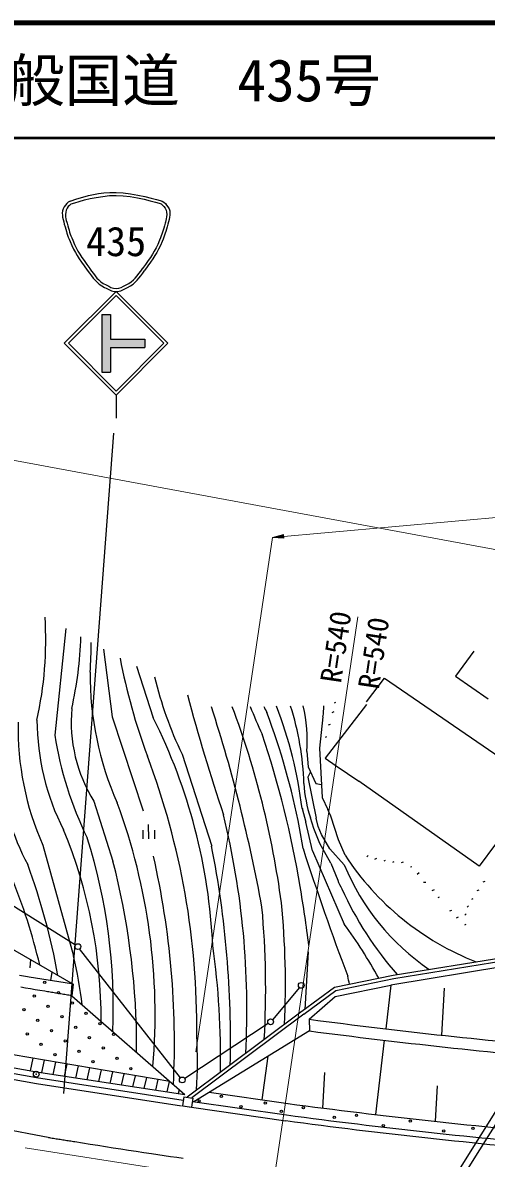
# Model space of a CAD drawing. Units: millimetres, scale not verified. Extents: x 40004 to 680061, y 20002 to 380034.
# Drawn here: x 223107 to 263384, y 281378 to 380034 of the extents above; entities that cross this region are included whole.
import ezdxf
from ezdxf.enums import TextEntityAlignment as Align

# ---------------------------------------------------------------- set-up
doc = ezdxf.new("R2010")
doc.units = ezdxf.units.MM
doc.header["$LTSCALE"] = 1000.09
doc.header["$PDMODE"] = 32
doc.header["$PDSIZE"] = 500
doc.linetypes.add('CHAIN', pattern=[18.5, 12, -1.5, 3.5, -1.5])
for name, color, linetype, lineweight in [('M-BGD', 7, 'Continuous', 25), ('M-BMK', 2, 'CHAIN', 13), ('M-BMK-ROW', 30, 'Continuous', 25), ('M-STR-HTXT', 7, 'Continuous', 13), ('M-STR-STRC', 7, 'Continuous', 25), ('M-TTL', 2, 'Continuous', 140), ('M-TTL-LINE', 7, 'Continuous', 50), ('M-TTL-TXT', 7, 'Continuous', 50)]:
    doc.layers.add(name, color=color, linetype=linetype, lineweight=lineweight)
doc.styles.add('ＭＳ ゴシック', font='')
doc.styles.get('ＭＳ ゴシック').set_extended_font_data('MS Gothic')

msp = doc.modelspace()

# ---------------------------------------------------------------- hatches: boundary and pattern name
at = {"layer": 'M-STR-HTXT'}
msp.add_hatch(color=256, dxfattribs=at).paths.add_polyline_path([(244798, 335323), (245779, 335578), (245808, 335246)])
at = {"layer": 'M-STR-STRC'}
msp.add_hatch(color=256, dxfattribs=at).paths.add_polyline_path([(229971, 354680), (230721, 354680), (230721, 352555), (233721, 352555), (233721, 351805), (230721, 351805), (230721, 349679), (229971, 349679)])

# ---------------------------------------------------------------- linework, layer by layer
at = {"layer": 'M-BGD'}
for p, q in [((226855, 327405), (225889, 318151)), ((230138, 325611), (230866, 319727)), ((262315, 325445), (260700, 323258)), ((233004, 324135), (234451, 319653)), ((252976, 321030), (254546, 323092)), ((254546, 323092), (268000, 313847)), ((260700, 323258), (263559, 321298)), ((252962, 320814), (249381, 316128)), ((250205, 320949), (250323, 320996)), ((230866, 319727), (233572, 311577)), ((249190, 319724), (248905, 317012)), ((249992, 320112), (250169, 320183)), ((249673, 319028), (249850, 319098)), ((249412, 317967), (249530, 318014)), ((247796, 316706), (247913, 315386)), ((248905, 317012), (249113, 312720)), ((236948, 316479), (239524, 308483)), ((249381, 316128), (250342, 315466)), ((248110, 314945), (247865, 314478)), ((247913, 315386), (248560, 313935)), ((250342, 315466), (252310, 314132)), ((247865, 314478), (248593, 310940)), ((248560, 313935), (249058, 313865)), ((262775, 306754), (252310, 314132)), ((268000, 313847), (262775, 306754)), ((229280, 312394), (230951, 307181)), ((247376, 311783), (247438, 311778)), ((249113, 312720), (249616, 311669)), ((247379, 311754), (247709, 310587)), ((248386, 310038), (248108, 310947)), ((248788, 310194), (248593, 310940)), ((249884, 311097), (249616, 311669)), ((250547, 309044), (249884, 311097)), ((233552, 309870), (233556, 309120)), ((234056, 309122), (234049, 310372)), ((234552, 309875), (234556, 309125)), ((247459, 308300), (247154, 310092)), ((248296, 308087), (247709, 310587)), ((248921, 308715), (248386, 310038)), ((249059, 309508), (248788, 310194)), ((249800, 308260), (249059, 309508)), ((251114, 307707), (250547, 309044)), ((224856, 308577), (227524, 298977)), ((248296, 308087), (251038, 301729)), ((249887, 307012), (248921, 308715)), ((249800, 308260), (251042, 306858)), ((249887, 307012), (250475, 305538)), ((253107, 307682), (253012, 307576)), ((253708, 307375), (253885, 307445)), ((254521, 307221), (254639, 307268)), ((255252, 307102), (255370, 307149)), ((256019, 307066), (256195, 307137)), ((209686, 306799), (227499, 296492)), ((256785, 306688), (256903, 306735)), ((257539, 306169), (257385, 306039)), ((257927, 305367), (258128, 305378)), ((263115, 305386), (263292, 305457)), ((258693, 304647), (258870, 304718)), ((259211, 304033), (259329, 304080)), ((262136, 303901), (262254, 303948)), ((262596, 304632), (262773, 304703)), ((260225, 302865), (260402, 302936)), ((261829, 303300), (261734, 303194)), ((260802, 302275), (260979, 302346)), ((261628, 302605), (261533, 302499)), ((261521, 301673), (261639, 301720)), ((247900, 299314), (247609, 294317)), ((223790, 298638), (223714, 297921)), ((264900, 298035), (255099, 296407)), ((255289, 297296), (264982, 298858)), ((255337, 297000), (264986, 298555)), ((223346, 297183), (222837, 297270)), ((223855, 297097), (223346, 297183)), ((224039, 297066), (223855, 297097)), ((224222, 297035), (224039, 297066)), ((224406, 297004), (224222, 297035)), ((224589, 296973), (224406, 297004)), ((224772, 296943), (224589, 296973)), ((225549, 296812), (225673, 297549)), ((246271, 256717), (271995, 297933)), ((246882, 256632), (272646, 297843)), ((250192, 296238), (255302, 297298)), ((250318, 295958), (255363, 297004)), ((223355, 296163), (222939, 296233)), ((223771, 296093), (223355, 296163)), ((224187, 296024), (223771, 296093)), ((224603, 295955), (224187, 296024)), ((224956, 296912), (224772, 296943)), ((225139, 296881), (224956, 296912)), ((225323, 296851), (225139, 296881)), ((225506, 296820), (225323, 296851)), ((225690, 296790), (225506, 296820)), ((225873, 296760), (225690, 296790)), ((226057, 296730), (225873, 296760)), ((226241, 296700), (226057, 296730)), ((226424, 296670), (226241, 296700)), ((226608, 296640), (226424, 296670)), ((226792, 296610), (226608, 296640)), ((226976, 296580), (226792, 296610)), ((227159, 296551), (226976, 296580)), ((227343, 296521), (227159, 296551)), ((227500, 296496), (227343, 296521)), ((227499, 296492), (227367, 295504)), ((247362, 294145), (250192, 296238)), ((250251, 295433), (255099, 296407)), ((255099, 296407), (254643, 292626)), ((259711, 296145), (259496, 292066)), ((225019, 295885), (224603, 295955)), ((225135, 295866), (225019, 295885)), ((225251, 295847), (225135, 295866)), ((225367, 295827), (225251, 295847)), ((225482, 295808), (225367, 295827)), ((225598, 295789), (225482, 295808)), ((225714, 295770), (225598, 295789)), ((225830, 295751), (225714, 295770)), ((225946, 295731), (225830, 295751)), ((226062, 295712), (225946, 295731)), ((226178, 295693), (226062, 295712)), ((226294, 295674), (226178, 295693)), ((226410, 295655), (226294, 295674)), ((226526, 295636), (226410, 295655)), ((226642, 295618), (226526, 295636)), ((226758, 295599), (226642, 295618)), ((226874, 295580), (226758, 295599)), ((226991, 295561), (226874, 295580)), ((227107, 295542), (226991, 295561)), ((227223, 295523), (227107, 295542)), ((227366, 295500), (227223, 295523)), ((227367, 295504), (237181, 286916)), ((247540, 293904), (250318, 295958)), ((247998, 293455), (250251, 295433)), ((247393, 294168), (237387, 286681)), ((247540, 293904), (237805, 286619)), ((247998, 293455), (248023, 292444)), ((235900, 288037), (210313, 292409)), ((248023, 292444), (237978, 286291)), ((209371, 291066), (224304, 288387)), ((209457, 291559), (224313, 288893)), ((254525, 291634), (253746, 285180)), ((209181, 290597), (224295, 287875)), ((223987, 290073), (223744, 288988)), ((243925, 286453), (244431, 290244)), ((224974, 289904), (224732, 288823)), ((225961, 289735), (225720, 288660)), ((226948, 289566), (226709, 288501)), ((227935, 289398), (227699, 288343)), ((228922, 289229), (228689, 288188)), ((224304, 288387), (237056, 286429)), ((224313, 288893), (237181, 286916)), ((229909, 289060), (229679, 288035)), ((230896, 288892), (230670, 287884)), ((231883, 288723), (231661, 287734)), ((232870, 288554), (232653, 287586)), ((233857, 288386), (233644, 287437)), ((234844, 288217), (234636, 287289)), ((249322, 288822), (249160, 285743)), ((224295, 287875), (236896, 285946)), ((235831, 288048), (235628, 287142)), ((236697, 287339), (236620, 286997)), ((239316, 287110), (246176, 286131)), ((259107, 287673), (258944, 284590)), ((237099, 286722), (236984, 285931)), ((237099, 286722), (237890, 286608)), ((237890, 286608), (237776, 285816)), ((237847, 286310), (246035, 285141)), ((236984, 285931), (237776, 285816)), ((237013, 285929), (237805, 285815)), ((237776, 285816), (245968, 284646))]:
    msp.add_line(p, q, dxfattribs=at)
for centre in [(225017, 296673), (224114, 295475), (226215, 295771), (223211, 294277), (225312, 294573), (227413, 294868), (228611, 293965), (224409, 293374), (226510, 293670), (229809, 293062), (223506, 292176), (225607, 292472), (227708, 292767), (231007, 292159), (224704, 291274), (226805, 291569), (228906, 291864), (230104, 290961), (225903, 290371), (228003, 290666), (231302, 290059), (229201, 289763), (232500, 289156), (238437, 286361), (240369, 286760), (244184, 286175), (242064, 285852), (245585, 285455), (247488, 285786), (252106, 285110), (250180, 284941), (254438, 284202), (256776, 284607), (259686, 283754), (262228, 283984)]:
    msp.add_circle(centre, 100, dxfattribs=at)
for centre, radius, start, end in [((192567, 326463), 32543, 347.55325, 3.39435), ((195237, 327718), 32940, 347.25048, 358.21406), ((185907, 326523), 43162, 356.14211, 359.56592), ((283022, 334558), 52365, 190.7061, 200.39999), ((256218, 323322), 27248, 179.37512, 203.9738), ((268895, 331658), 35370, 193.83581, 205.41321), ((420714, 371212), 189888, 195.13384, 198.41807), ((271953, 334882), 31336, 207.04112, 208.13603), ((212017, 307592), 35606, 6.71313, 21.50917), ((223784, 313299), 23759, 1.535, 18.04727), ((234156, 317625), 13671, 356.14848, 12.87627), ((244263, 320617), 5007, 349.72437, 0.83287), ((240547, 319328), 13229, 175.14094, 211.6118), ((190215, 297524), 49462, 2.68339, 26.57659), ((110572, 278812), 135532, 10.35992, 17.95338), ((169183, 293462), 77065, 7.54797, 20.62477), ((284575, 337246), 44895, 201.73148, 205.05965), ((186033, 298203), 62266, 11.0077, 20.59441), ((247833, 318758), 25132, 178.82447, 203.89707), ((245748, 319567), 21402, 180.31685, 206.82824), ((256920, 323014), 31410, 188.90636, 206.04465), ((164661, 291436), 83652, 9.32212, 18.68162), ((171667, 292799), 66563, 359.34244, 20.67926), ((241636, 316662), 20560, 184.75001, 208.3713), ((258878, 314562), 11361, 183.16253, 198.55464), ((181399, 293819), 53215, 355.17075, 20.265), ((170968, 294264), 71619, 356.98126, 13.69323), ((187501, 293580), 42416, 359.58546, 22.64107), ((182973, 294622), 48002, 357.32126, 17.70861), ((153134, 291581), 88027, 358.63353, 11.06962), ((501058, 390775), 266673, 198.01563, 200.54209), ((167818, 286550), 59324, 10.40368, 20.05381), ((167688, 290909), 65322, 0.89847, 14.42453), ((163680, 291440), 72611, 357.10474, 12.87989), ((269921, 314686), 20437, 202.52137, 235.76587), ((271298, 320893), 24110, 213.15607, 248.63746), ((175180, 286504), 50765, 13.29492, 22.32182), ((119229, 283138), 129831, 7.40305, 9.68805), ((254225, 306918), 3995, 200.20462, 212.09998), ((277602, 316796), 29330, 204.15323, 221.55221), ((165590, 296061), 78627, 356.81541, 5.19843), ((176678, 296572), 69258, 357.04266, 5.81112), ((217805, 277211), 41298, 28.66766, 36.41783), ((190483, 290274), 38050, 6.68192, 13.22172), ((171039, 290217), 69256, 358.86376, 7.98722), ((231623, 292645), 20237, 10.9627, 13.01104), ((316561, 815570), 526597, 262.51899, 265.11438), ((200741, 289762), 37553, 356.23815, 3.47006), ((316561, 815570), 527597, 262.53583, 265.11409), ((205529, 291398), 27478, 358.31934, 1.11642), ((316561, 815570), 534097, 262.42476, 265.11224), ((316561, 815570), 535097, 262.42476, 265.08456), ((316561, 815570), 535597, 262.42476, 265.08411)]:
    msp.add_arc(centre, radius, start, end, dxfattribs=at)
msp.add_point((224285, 288689), dxfattribs=at)
at = {"layer": 'M-BMK'}
msp.add_line((223309, 282289), (242331, 279320), dxfattribs=at)
at = {"layer": 'M-BMK-ROW'}
for p, q in [((227689, 299897), (209435, 311356)), ((236819, 288379), (228055, 299568)), ((247147, 296209), (244809, 293420)), ((244439, 293091), (237182, 288319))]:
    msp.add_line(p, q, dxfattribs=at)
for centre in [(227901, 299765), (247308, 296401), (244648, 293229), (236973, 288182)]:
    msp.add_circle(centre, 250, dxfattribs=at)
at = {"layer": 'M-STR-HTXT'}
for p, q in [((279455, 331427), (75659, 369133)), ((244798, 335323), (538078, 361478)), ((238159, 290614), (244798, 335323)), ((252217, 328421), (244857, 278966))]:
    msp.add_line(p, q, dxfattribs=at)
msp.add_lwpolyline([(244798, 335323), (245779, 335578), (245808, 335246)], close=True, dxfattribs=at)
at = {"layer": 'M-STR-STRC'}
for p, q in [((226721, 352180), (231222, 356681)), ((227075, 352180), (231222, 356327)), ((235722, 352180), (231222, 356681)), ((235369, 352180), (231222, 356327)), ((229971, 354680), (229971, 349679)), ((229971, 354680), (230721, 354680)), ((230721, 354680), (230721, 352555)), ((230721, 352555), (233721, 352555)), ((233721, 352555), (233721, 351805)), ((226721, 352180), (231222, 347679)), ((227075, 352180), (231222, 348033)), ((230721, 351805), (230721, 349679)), ((230721, 351805), (233721, 351805)), ((231222, 348033), (235369, 352180)), ((231222, 347679), (235722, 352180)), ((229971, 349679), (230721, 349679)), ((231222, 347679), (231222, 345679)), ((231006, 344385), (226658, 286996)), ((225449, 283147), (186014, 290655)), ((225449, 283147), (225334, 283165)), ((225563, 283128), (225449, 283147)), ((225678, 283109), (225563, 283128)), ((225792, 283091), (225678, 283109)), ((225907, 283072), (225792, 283091)), ((226021, 283053), (225907, 283072)), ((226136, 283035), (226021, 283053)), ((226250, 283016), (226136, 283035)), ((226364, 282998), (226250, 283016)), ((226479, 282979), (226364, 282998)), ((226593, 282961), (226479, 282979)), ((226708, 282943), (226593, 282961)), ((226822, 282924), (226708, 282943)), ((226937, 282906), (226822, 282924)), ((227051, 282888), (226937, 282906)), ((227166, 282870), (227051, 282888)), ((227280, 282851), (227166, 282870)), ((227395, 282833), (227280, 282851)), ((227509, 282815), (227395, 282833)), ((227624, 282797), (227509, 282815)), ((228290, 282691), (227624, 282797)), ((228957, 282585), (228290, 282691)), ((229623, 282479), (228957, 282585)), ((230290, 282374), (229623, 282479)), ((230956, 282268), (230290, 282374)), ((231623, 282164), (230956, 282268)), ((232290, 282060), (231623, 282164)), ((232957, 281958), (232290, 282060)), ((233624, 281856), (232957, 281958)), ((234291, 281756), (233624, 281856)), ((234844, 281674), (234291, 281756)), ((235397, 281593), (234844, 281674)), ((235951, 281513), (235397, 281593)), ((236504, 281434), (235951, 281513)), ((237058, 281356), (236504, 281434))]:
    msp.add_line(p, q, dxfattribs=at)
for points, knots in [([(227221, 364538), (228921, 365067), (229632, 365293), (231222, 365286), (232811, 365280), (234984, 364611), (235222, 364538)], [0, 0, 0, 0, 1, 1, 1, 2, 2, 2, 2]), ([(227319, 364299), (228056, 364529), (229670, 365032), (231222, 365032), (232772, 365032), (234886, 364379), (235124, 364306)], [0, 0, 0, 0, 1, 1, 1, 2, 2, 2, 2]), ([(227221, 364538), (226985, 364391), (226872, 364269), (226721, 364038), (226400, 363547), (226587, 363113), (226721, 362537)], [0, 0, 0, 0, 1, 1, 1, 2, 2, 2, 2]), ([(227315, 364303), (227260, 364255), (227081, 364097), (226971, 363934), (226683, 363507), (226903, 362795), (226958, 362617)], [0, 0, 0, 0, 1, 1, 1, 2, 2, 2, 2]), ([(235126, 364306), (235181, 364257), (235361, 364099), (235472, 363934), (235760, 363507), (235539, 362794), (235484, 362615)], [0, 0, 0, 0, 1, 1, 1, 2, 2, 2, 2]), ([(235222, 364538), (235459, 364391), (235571, 364269), (235722, 364038), (236043, 363547), (235856, 363113), (235722, 362537)], [0, 0, 0, 0, 1, 1, 1, 2, 2, 2, 2]), ([(226721, 362537), (226901, 361839), (226989, 361610), (227221, 361037), (227650, 359982), (227959, 359628), (228721, 358537)], [0, 0, 0, 0, 1, 1, 1, 2, 2, 2, 2]), ([(226958, 362617), (227135, 361930), (227221, 361705), (227450, 361142), (227874, 360097), (228181, 359746), (228936, 358666)], [0, 0, 0, 0, 1, 1, 1, 2, 2, 2, 2]), ([(235485, 362617), (235308, 361930), (235222, 361705), (234993, 361142), (234569, 360097), (234263, 359746), (233507, 358666)], [0, 0, 0, 0, 1, 1, 1, 2, 2, 2, 2]), ([(235722, 362537), (235542, 361839), (235454, 361610), (235222, 361037), (234793, 359982), (234484, 359628), (233722, 358537)], [0, 0, 0, 0, 1, 1, 1, 2, 2, 2, 2]), ([(228721, 358537), (229271, 357811), (229481, 357408), (230221, 357037), (230592, 356851), (230807, 356681), (231222, 356681), (231636, 356681), (231851, 356851), (232222, 357037), (232963, 357408), (233172, 357811), (233722, 358537)], [0, 0, 0, 0, 1, 1, 1, 2, 2, 2, 3, 3, 3, 4, 4, 4, 4]), ([(228898, 358714), (229433, 358007), (229633, 357607), (230358, 357254), (230680, 357097), (230864, 356946), (231222, 356946), (231579, 356946), (231763, 357097), (232085, 357254), (232810, 357607), (233010, 358007), (233545, 358714)], [0, 0, 0, 0, 1, 1, 1, 2, 2, 2, 3, 3, 3, 4, 4, 4, 4])]:
    msp.add_open_spline(points, degree=3, knots=knots, dxfattribs=at)
at = {"layer": 'M-TTL'}
msp.add_line((680061, 380034), (40004, 380034), dxfattribs=at)
at = {"layer": 'M-TTL-LINE'}
msp.add_line((40004, 370033), (680061, 370033), dxfattribs=at)

# ---------------------------------------------------------------- texts
at = {"layer": 'M-STR-HTXT', "style": 'ＭＳ ゴシック'}
for p in [(250307, 325806), (253593, 325275)]:
    msp.add_text('R=540', height=1833, rotation=81.535, dxfattribs=at).set_placement(p, align=Align.MIDDLE_CENTER)
at = {"layer": 'M-STR-STRC', "style": 'ＭＳ ゴシック'}
msp.add_text('435', height=2566, dxfattribs=at).set_placement((231222, 361037), align=Align.MIDDLE_CENTER)
at = {"layer": 'M-TTL-TXT', "style": 'ＭＳ ゴシック'}
msp.add_text('一般国道\u3000435号', height=3666, dxfattribs=at).set_placement((216753, 375034), align=Align.MIDDLE_LEFT)

doc.saveas('drawing.dxf')
